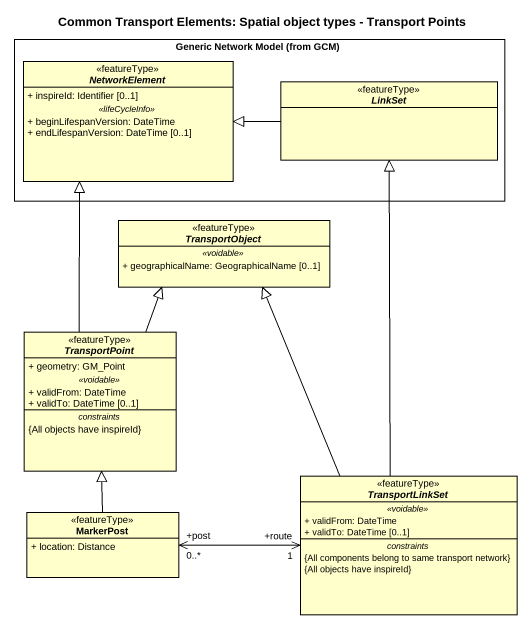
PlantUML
@startuml
title Common Transport Elements: Spatial object types - Transport Points
hide circle
hide empty members
skinparam classAttributeIconSize 0
rectangle "Generic Network Model (from GCM)" as Generic_Network_Model_from {
  abstract class NetworkElement <<featureType>> {
    + inspireId: Identifier [0..1]
    .. <<lifeCycleInfo>> ..
    + beginLifespanVersion: DateTime
    + endLifespanVersion: DateTime [0..1]
  }
  abstract class LinkSet <<featureType>>
}
abstract class TransportObject <<featureType>> {
  .. <<voidable>> ..
  + geographicalName: GeographicalName [0..1]
}
abstract class TransportPoint <<featureType>> {
  + geometry: GM_Point
  .. <<voidable>> ..
  + validFrom: DateTime
  + validTo: DateTime [0..1]
  -- constraints --
  {All objects have inspireId}
}
abstract class TransportLinkSet <<featureType>> {
  .. <<voidable>> ..
  + validFrom: DateTime
  + validTo: DateTime [0..1]
  -- constraints --
  {All components belong to same transport network}
  {All objects have inspireId}
}
class MarkerPost <<featureType>> {
  + location: Distance
}
LinkSet -left-|> NetworkElement
TransportPoint -up-|> NetworkElement
TransportPoint -up-|> TransportObject
TransportLinkSet -up-|> LinkSet
TransportLinkSet -up-|> TransportObject
MarkerPost -up-|> TransportPoint
MarkerPost "+post\n0..*" <-right-> "+route\n1" TransportLinkSet
@enduml
